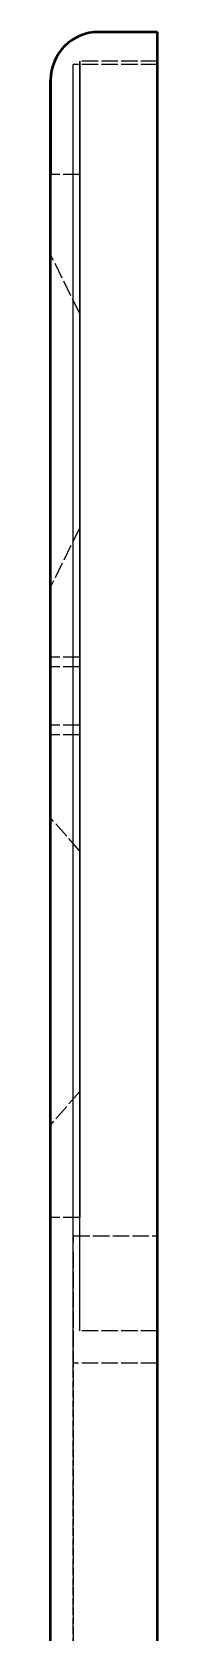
# Model space of a CAD drawing. Header units: millimetres. Extents: x 0 to 420, y 0 to 297.
# Drawn here: x 134.1 to 137.4, y 198.9 to 248.3 of the extents above; entities that cross this region are included whole.
import ezdxf

# ---------------------------------------------------------------- set-up
doc = ezdxf.new("R2010")
doc.units = ezdxf.units.MM
doc.header["$LTSCALE"] = 0.4
doc.linetypes.add('DASHED', pattern=[1.524, 1.27, -0.254])
doc.layers.add('HIDDEN', color=8, linetype='DASHED', lineweight=25)
doc.layers.add('OUTLINE', color=7, linetype='CONTINUOUS', lineweight=50)

msp = doc.modelspace()

# ---------------------------------------------------------------- linework, layer by layer
at = {"layer": 'HIDDEN'}
for p, q in [((137.4, 248.3), (135.585, 248.3)), ((137.4, 247.3), (134.8, 247.3)), ((137.4, 247.3), (134.8, 247.3)), ((137.4, 247.4), (135, 247.4)), ((137.4, 247.4), (135, 247.4)), ((135, 243.9), (134.1, 243.9)), ((135, 239.603), (134.1, 241.432)), ((134.1, 241.3), (134.1, 114.7)), ((134.8, 114.7), (134.8, 241.3)), ((137.4, 241.3), (137.4, 114.7)), ((137.4, 114.7), (137.4, 241.3)), ((134.8, 216.8), (134.8, 238.8)), ((135, 216.8), (135, 238.8)), ((135, 238.8), (135, 216.8)), ((137.4, 216.8), (137.4, 238.8)), ((137.4, 238.8), (137.4, 216.8)), ((137.4, 216.8), (137.4, 238.8)), ((135, 232.997), (134.1, 231.168)), ((135, 229), (134.1, 229)), ((135, 228.7), (134.1, 228.7)), ((135, 226.9), (134.1, 226.9)), ((135, 226.6), (134.1, 226.6)), ((135, 223.014), (134.1, 224.039)), ((135, 215.586), (134.1, 214.561)), ((135, 211.7), (134.1, 211.7)), ((134.8, 211.135), (137.4, 211.135)), ((134.8, 210.635), (134.8, 114.7)), ((137.4, 210.635), (137.4, 114.7)), ((137.4, 208.2), (135, 208.2)), ((137.4, 208.2), (135, 208.2)), ((137.4, 207.2), (134.8, 207.2)), ((137.4, 207.2), (134.8, 207.2))]:
    msp.add_line(p, q, dxfattribs=at)
for points in [[(137.4, 248.3), (137.4, 248.074), (137.4, 247.848), (137.4, 247.623), (137.4, 247.397), (137.4, 247.171), (137.4, 246.945), (137.4, 246.719), (137.4, 246.494), (137.4, 246.268), (137.4, 246.042), (137.4, 245.816), (137.4, 245.59), (137.4, 245.365), (137.4, 245.139), (137.4, 244.913), (137.4, 244.687), (137.4, 244.461), (137.4, 244.235), (137.4, 244.01), (137.4, 243.784), (137.4, 243.558), (137.4, 243.332), (137.4, 243.106), (137.4, 242.881), (137.4, 242.655), (137.4, 242.429), (137.4, 242.203), (137.4, 241.977), (137.4, 241.752), (137.4, 241.526), (137.4, 241.3)], [(134.8, 241.3), (134.8, 241.494), (134.8, 241.687), (134.8, 241.881), (134.8, 242.074), (134.8, 242.268), (134.8, 242.461), (134.8, 242.655), (134.8, 242.848), (134.8, 243.042), (134.8, 243.235), (134.8, 243.429), (134.8, 243.623), (134.8, 243.816), (134.8, 244.01), (134.8, 244.203), (134.8, 244.397), (134.8, 244.59), (134.8, 244.784), (134.8, 244.977), (134.8, 245.171), (134.8, 245.365), (134.8, 245.558), (134.8, 245.752), (134.8, 245.945), (134.8, 246.139), (134.8, 246.332), (134.8, 246.526), (134.8, 246.719), (134.8, 246.913), (134.8, 247.106), (134.8, 247.3)], [(134.8, 246.404), (134.8, 246.433), (134.8, 246.462), (134.8, 246.491), (134.8, 246.52), (134.8, 246.548), (134.8, 246.577), (134.8, 246.606), (134.8, 246.635), (134.8, 246.664), (134.8, 246.693), (134.8, 246.722), (134.8, 246.751), (134.8, 246.78), (134.8, 246.809), (134.8, 246.838), (134.8, 246.866), (134.8, 246.895), (134.8, 246.924), (134.8, 246.953), (134.8, 246.982), (134.8, 247.011), (134.8, 247.04), (134.8, 247.069), (134.8, 247.098), (134.8, 247.127), (134.8, 247.155), (134.8, 247.184), (134.8, 247.213), (134.8, 247.242), (134.8, 247.271), (134.8, 247.3)], [(135, 238.8), (135, 239.077), (135, 239.355), (135, 239.632), (135, 239.91), (135, 240.187), (135, 240.465), (135, 240.742), (135, 241.019), (135, 241.297), (135, 241.574), (135, 241.852), (135, 242.129), (135, 242.406), (135, 242.684), (135, 242.961), (135, 243.239), (135, 243.516), (135, 243.794), (135, 244.071), (135, 244.348), (135, 244.626), (135, 244.903), (135, 245.181), (135, 245.458), (135, 245.735), (135, 246.013), (135, 246.29), (135, 246.568), (135, 246.845), (135, 247.123), (135, 247.4)], [(135, 247.4), (135, 247.123), (135, 246.845), (135, 246.568), (135, 246.29), (135, 246.013), (135, 245.735), (135, 245.458), (135, 245.181), (135, 244.903), (135, 244.626), (135, 244.348), (135, 244.071), (135, 243.794), (135, 243.516), (135, 243.239), (135, 242.961), (135, 242.684), (135, 242.406), (135, 242.129), (135, 241.852), (135, 241.574), (135, 241.297), (135, 241.019), (135, 240.742), (135, 240.465), (135, 240.187), (135, 239.91), (135, 239.632), (135, 239.355), (135, 239.077), (135, 238.8)], [(137.4, 247.4), (137.4, 247.123), (137.4, 246.845), (137.4, 246.568), (137.4, 246.29), (137.4, 246.013), (137.4, 245.735), (137.4, 245.458), (137.4, 245.181), (137.4, 244.903), (137.4, 244.626), (137.4, 244.348), (137.4, 244.071), (137.4, 243.794), (137.4, 243.516), (137.4, 243.239), (137.4, 242.961), (137.4, 242.684), (137.4, 242.406), (137.4, 242.129), (137.4, 241.852), (137.4, 241.574), (137.4, 241.297), (137.4, 241.019), (137.4, 240.742), (137.4, 240.465), (137.4, 240.187), (137.4, 239.91), (137.4, 239.632), (137.4, 239.355), (137.4, 239.077), (137.4, 238.8)], [(137.4, 238.8), (137.4, 239.077), (137.4, 239.355), (137.4, 239.632), (137.4, 239.91), (137.4, 240.187), (137.4, 240.465), (137.4, 240.742), (137.4, 241.019), (137.4, 241.297), (137.4, 241.574), (137.4, 241.852), (137.4, 242.129), (137.4, 242.406), (137.4, 242.684), (137.4, 242.961), (137.4, 243.239), (137.4, 243.516), (137.4, 243.794), (137.4, 244.071), (137.4, 244.348), (137.4, 244.626), (137.4, 244.903), (137.4, 245.181), (137.4, 245.458), (137.4, 245.735), (137.4, 246.013), (137.4, 246.29), (137.4, 246.568), (137.4, 246.845), (137.4, 247.123), (137.4, 247.4)], [(137.4, 241.3), (137.4, 241.494), (137.4, 241.687), (137.4, 241.881), (137.4, 242.074), (137.4, 242.268), (137.4, 242.461), (137.4, 242.655), (137.4, 242.848), (137.4, 243.042), (137.4, 243.235), (137.4, 243.429), (137.4, 243.623), (137.4, 243.816), (137.4, 244.01), (137.4, 244.203), (137.4, 244.397), (137.4, 244.59), (137.4, 244.784), (137.4, 244.977), (137.4, 245.171), (137.4, 245.365), (137.4, 245.558), (137.4, 245.752), (137.4, 245.945), (137.4, 246.139), (137.4, 246.332), (137.4, 246.526), (137.4, 246.719), (137.4, 246.913), (137.4, 247.106), (137.4, 247.3)], [(137.4, 246.404), (137.4, 246.433), (137.4, 246.462), (137.4, 246.491), (137.4, 246.52), (137.4, 246.548), (137.4, 246.577), (137.4, 246.606), (137.4, 246.635), (137.4, 246.664), (137.4, 246.693), (137.4, 246.722), (137.4, 246.751), (137.4, 246.78), (137.4, 246.809), (137.4, 246.838), (137.4, 246.866), (137.4, 246.895), (137.4, 246.924), (137.4, 246.953), (137.4, 246.982), (137.4, 247.011), (137.4, 247.04), (137.4, 247.069), (137.4, 247.098), (137.4, 247.127), (137.4, 247.155), (137.4, 247.184), (137.4, 247.213), (137.4, 247.242), (137.4, 247.271), (137.4, 247.3)], [(134.8, 238.8), (134.8, 239.045), (134.8, 239.291), (134.8, 239.536), (134.8, 239.781), (134.8, 240.026), (134.8, 240.272), (134.8, 240.517), (134.8, 240.762), (134.8, 241.008), (134.8, 241.253), (134.8, 241.498), (134.8, 241.743), (134.8, 241.989), (134.8, 242.234), (134.8, 242.479), (134.8, 242.725), (134.8, 242.97), (134.8, 243.215), (134.8, 243.46), (134.8, 243.706), (134.8, 243.951), (134.8, 244.196), (134.8, 244.442), (134.8, 244.687), (134.8, 244.932), (134.8, 245.178), (134.8, 245.423), (134.8, 245.668), (134.8, 245.913), (134.8, 246.159), (134.8, 246.404)], [(137.4, 238.8), (137.4, 239.045), (137.4, 239.291), (137.4, 239.536), (137.4, 239.781), (137.4, 240.026), (137.4, 240.272), (137.4, 240.517), (137.4, 240.762), (137.4, 241.008), (137.4, 241.253), (137.4, 241.498), (137.4, 241.743), (137.4, 241.989), (137.4, 242.234), (137.4, 242.479), (137.4, 242.725), (137.4, 242.97), (137.4, 243.215), (137.4, 243.46), (137.4, 243.706), (137.4, 243.951), (137.4, 244.196), (137.4, 244.442), (137.4, 244.687), (137.4, 244.932), (137.4, 245.178), (137.4, 245.423), (137.4, 245.668), (137.4, 245.913), (137.4, 246.159), (137.4, 246.404)], [(134.1, 243.9), (134.1, 243.816), (134.1, 243.732), (134.1, 243.648), (134.1, 243.565), (134.1, 243.481), (134.1, 243.397), (134.1, 243.313), (134.1, 243.229), (134.1, 243.145), (134.1, 243.061), (134.1, 242.977), (134.1, 242.894), (134.1, 242.81), (134.1, 242.726), (134.1, 242.642), (134.1, 242.558), (134.1, 242.474), (134.1, 242.39), (134.1, 242.306), (134.1, 242.223), (134.1, 242.139), (134.1, 242.055), (134.1, 241.971), (134.1, 241.887), (134.1, 241.803), (134.1, 241.719), (134.1, 241.635), (134.1, 241.552), (134.1, 241.468), (134.1, 241.384), (134.1, 241.3)], [(134.1, 243.9), (134.1, 243.41), (134.1, 242.919), (134.1, 242.429), (134.1, 241.939), (134.1, 241.448), (134.1, 240.958), (134.1, 240.468), (134.1, 239.977), (134.1, 239.487), (134.1, 238.997), (134.1, 238.506), (134.1, 238.016), (134.1, 237.526), (134.1, 237.035), (134.1, 236.545), (134.1, 236.055), (134.1, 235.565), (134.1, 235.074), (134.1, 234.584), (134.1, 234.094), (134.1, 233.603), (134.1, 233.113), (134.1, 232.623), (134.1, 232.132), (134.1, 231.642), (134.1, 231.152), (134.1, 230.661), (134.1, 230.171), (134.1, 229.681), (134.1, 229.19), (134.1, 228.7)], [(135, 236.3), (135, 236.545), (135, 236.79), (135, 237.035), (135, 237.281), (135, 237.526), (135, 237.771), (135, 238.016), (135, 238.261), (135, 238.506), (135, 238.752), (135, 238.997), (135, 239.242), (135, 239.487), (135, 239.732), (135, 239.977), (135, 240.223), (135, 240.468), (135, 240.713), (135, 240.958), (135, 241.203), (135, 241.448), (135, 241.694), (135, 241.939), (135, 242.184), (135, 242.429), (135, 242.674), (135, 242.919), (135, 243.165), (135, 243.41), (135, 243.655), (135, 243.9)], [(135, 243.9), (135, 243.41), (135, 242.919), (135, 242.429), (135, 241.939), (135, 241.448), (135, 240.958), (135, 240.468), (135, 239.977), (135, 239.487), (135, 238.997), (135, 238.506), (135, 238.016), (135, 237.526), (135, 237.035), (135, 236.545), (135, 236.055), (135, 235.565), (135, 235.074), (135, 234.584), (135, 234.094), (135, 233.603), (135, 233.113), (135, 232.623), (135, 232.132), (135, 231.642), (135, 231.152), (135, 230.661), (135, 230.171), (135, 229.681), (135, 229.19), (135, 228.7)], [(134.1, 236.3), (134.1, 236.466), (134.1, 236.631), (134.1, 236.797), (134.1, 236.962), (134.1, 237.128), (134.1, 237.293), (134.1, 237.459), (134.1, 237.624), (134.1, 237.79), (134.1, 237.956), (134.1, 238.121), (134.1, 238.287), (134.1, 238.452), (134.1, 238.618), (134.1, 238.783), (134.1, 238.949), (134.1, 239.114), (134.1, 239.28), (134.1, 239.445), (134.1, 239.611), (134.1, 239.777), (134.1, 239.942), (134.1, 240.108), (134.1, 240.273), (134.1, 240.439), (134.1, 240.604), (134.1, 240.77), (134.1, 240.935), (134.1, 241.101), (134.1, 241.267), (134.1, 241.432)], [(134.1, 236.3), (134.1, 236.466), (134.1, 236.631), (134.1, 236.797), (134.1, 236.962), (134.1, 237.128), (134.1, 237.293), (134.1, 237.459), (134.1, 237.624), (134.1, 237.79), (134.1, 237.956), (134.1, 238.121), (134.1, 238.287), (134.1, 238.452), (134.1, 238.618), (134.1, 238.783), (134.1, 238.949), (134.1, 239.114), (134.1, 239.28), (134.1, 239.445), (134.1, 239.611), (134.1, 239.777), (134.1, 239.942), (134.1, 240.108), (134.1, 240.273), (134.1, 240.439), (134.1, 240.604), (134.1, 240.77), (134.1, 240.935), (134.1, 241.101), (134.1, 241.267), (134.1, 241.432)], [(134.1, 241.432), (134.1, 241.101), (134.1, 240.77), (134.1, 240.439), (134.1, 240.108), (134.1, 239.777), (134.1, 239.445), (134.1, 239.114), (134.1, 238.783), (134.1, 238.452), (134.1, 238.121), (134.1, 237.79), (134.1, 237.459), (134.1, 237.128), (134.1, 236.797), (134.1, 236.466), (134.1, 236.134), (134.1, 235.803), (134.1, 235.472), (134.1, 235.141), (134.1, 234.81), (134.1, 234.479), (134.1, 234.148), (134.1, 233.817), (134.1, 233.486), (134.1, 233.155), (134.1, 232.823), (134.1, 232.492), (134.1, 232.161), (134.1, 231.83), (134.1, 231.499), (134.1, 231.168)], [(135, 236.3), (135, 236.407), (135, 236.513), (135, 236.62), (135, 236.726), (135, 236.833), (135, 236.939), (135, 237.046), (135, 237.152), (135, 237.259), (135, 237.366), (135, 237.472), (135, 237.579), (135, 237.685), (135, 237.792), (135, 237.898), (135, 238.005), (135, 238.111), (135, 238.218), (135, 238.325), (135, 238.431), (135, 238.538), (135, 238.644), (135, 238.751), (135, 238.857), (135, 238.964), (135, 239.07), (135, 239.177), (135, 239.284), (135, 239.39), (135, 239.497), (135, 239.603)], [(135, 239.603), (135, 239.39), (135, 239.177), (135, 238.964), (135, 238.751), (135, 238.538), (135, 238.325), (135, 238.111), (135, 237.898), (135, 237.685), (135, 237.472), (135, 237.259), (135, 237.046), (135, 236.833), (135, 236.62), (135, 236.407), (135, 236.193), (135, 235.98), (135, 235.767), (135, 235.554), (135, 235.341), (135, 235.128), (135, 234.915), (135, 234.702), (135, 234.489), (135, 234.275), (135, 234.062), (135, 233.849), (135, 233.636), (135, 233.423), (135, 233.21), (135, 232.997)], [(134.1, 228.7), (134.1, 228.945), (134.1, 229.19), (134.1, 229.435), (134.1, 229.681), (134.1, 229.926), (134.1, 230.171), (134.1, 230.416), (134.1, 230.661), (134.1, 230.906), (134.1, 231.152), (134.1, 231.397), (134.1, 231.642), (134.1, 231.887), (134.1, 232.132), (134.1, 232.377), (134.1, 232.623), (134.1, 232.868), (134.1, 233.113), (134.1, 233.358), (134.1, 233.603), (134.1, 233.848), (134.1, 234.094), (134.1, 234.339), (134.1, 234.584), (134.1, 234.829), (134.1, 235.074), (134.1, 235.319), (134.1, 235.565), (134.1, 235.81), (134.1, 236.055), (134.1, 236.3)], [(134.1, 231.168), (134.1, 231.333), (134.1, 231.499), (134.1, 231.665), (134.1, 231.83), (134.1, 231.996), (134.1, 232.161), (134.1, 232.327), (134.1, 232.492), (134.1, 232.658), (134.1, 232.823), (134.1, 232.989), (134.1, 233.155), (134.1, 233.32), (134.1, 233.486), (134.1, 233.651), (134.1, 233.817), (134.1, 233.982), (134.1, 234.148), (134.1, 234.313), (134.1, 234.479), (134.1, 234.644), (134.1, 234.81), (134.1, 234.976), (134.1, 235.141), (134.1, 235.307), (134.1, 235.472), (134.1, 235.638), (134.1, 235.803), (134.1, 235.969), (134.1, 236.134), (134.1, 236.3)], [(135, 228.7), (135, 228.945), (135, 229.19), (135, 229.435), (135, 229.681), (135, 229.926), (135, 230.171), (135, 230.416), (135, 230.661), (135, 230.906), (135, 231.152), (135, 231.397), (135, 231.642), (135, 231.887), (135, 232.132), (135, 232.377), (135, 232.623), (135, 232.868), (135, 233.113), (135, 233.358), (135, 233.603), (135, 233.848), (135, 234.094), (135, 234.339), (135, 234.584), (135, 234.829), (135, 235.074), (135, 235.319), (135, 235.565), (135, 235.81), (135, 236.055), (135, 236.3)], [(135, 232.997), (135, 233.103), (135, 233.21), (135, 233.316), (135, 233.423), (135, 233.53), (135, 233.636), (135, 233.743), (135, 233.849), (135, 233.956), (135, 234.062), (135, 234.169), (135, 234.275), (135, 234.382), (135, 234.489), (135, 234.595), (135, 234.702), (135, 234.808), (135, 234.915), (135, 235.021), (135, 235.128), (135, 235.234), (135, 235.341), (135, 235.448), (135, 235.554), (135, 235.661), (135, 235.767), (135, 235.874), (135, 235.98), (135, 236.087), (135, 236.193), (135, 236.3)], [(134.1, 227.8), (134.1, 227.839), (134.1, 227.877), (134.1, 227.916), (134.1, 227.955), (134.1, 227.994), (134.1, 228.032), (134.1, 228.071), (134.1, 228.11), (134.1, 228.148), (134.1, 228.187), (134.1, 228.226), (134.1, 228.265), (134.1, 228.303), (134.1, 228.342), (134.1, 228.381), (134.1, 228.419), (134.1, 228.458), (134.1, 228.497), (134.1, 228.535), (134.1, 228.574), (134.1, 228.613), (134.1, 228.652), (134.1, 228.69), (134.1, 228.729), (134.1, 228.768), (134.1, 228.806), (134.1, 228.845), (134.1, 228.884), (134.1, 228.923), (134.1, 228.961), (134.1, 229)], [(134.1, 229), (134.1, 228.923), (134.1, 228.845), (134.1, 228.768), (134.1, 228.69), (134.1, 228.613), (134.1, 228.535), (134.1, 228.458), (134.1, 228.381), (134.1, 228.303), (134.1, 228.226), (134.1, 228.148), (134.1, 228.071), (134.1, 227.994), (134.1, 227.916), (134.1, 227.839), (134.1, 227.761), (134.1, 227.684), (134.1, 227.606), (134.1, 227.529), (134.1, 227.452), (134.1, 227.374), (134.1, 227.297), (134.1, 227.219), (134.1, 227.142), (134.1, 227.065), (134.1, 226.987), (134.1, 226.91), (134.1, 226.832), (134.1, 226.755), (134.1, 226.677), (134.1, 226.6)], [(135, 227.8), (135, 227.839), (135, 227.877), (135, 227.916), (135, 227.955), (135, 227.994), (135, 228.032), (135, 228.071), (135, 228.11), (135, 228.148), (135, 228.187), (135, 228.226), (135, 228.265), (135, 228.303), (135, 228.342), (135, 228.381), (135, 228.419), (135, 228.458), (135, 228.497), (135, 228.535), (135, 228.574), (135, 228.613), (135, 228.652), (135, 228.69), (135, 228.729), (135, 228.768), (135, 228.806), (135, 228.845), (135, 228.884), (135, 228.923), (135, 228.961), (135, 229)], [(135, 229), (135, 228.923), (135, 228.845), (135, 228.768), (135, 228.69), (135, 228.613), (135, 228.535), (135, 228.458), (135, 228.381), (135, 228.303), (135, 228.226), (135, 228.148), (135, 228.071), (135, 227.994), (135, 227.916), (135, 227.839), (135, 227.761), (135, 227.684), (135, 227.606), (135, 227.529), (135, 227.452), (135, 227.374), (135, 227.297), (135, 227.219), (135, 227.142), (135, 227.065), (135, 226.987), (135, 226.91), (135, 226.832), (135, 226.755), (135, 226.677), (135, 226.6)], [(134.1, 226.6), (134.1, 226.639), (134.1, 226.677), (134.1, 226.716), (134.1, 226.755), (134.1, 226.794), (134.1, 226.832), (134.1, 226.871), (134.1, 226.91), (134.1, 226.948), (134.1, 226.987), (134.1, 227.026), (134.1, 227.065), (134.1, 227.103), (134.1, 227.142), (134.1, 227.181), (134.1, 227.219), (134.1, 227.258), (134.1, 227.297), (134.1, 227.335), (134.1, 227.374), (134.1, 227.413), (134.1, 227.452), (134.1, 227.49), (134.1, 227.529), (134.1, 227.568), (134.1, 227.606), (134.1, 227.645), (134.1, 227.684), (134.1, 227.723), (134.1, 227.761), (134.1, 227.8)], [(135, 226.6), (135, 226.639), (135, 226.677), (135, 226.716), (135, 226.755), (135, 226.794), (135, 226.832), (135, 226.871), (135, 226.91), (135, 226.948), (135, 226.987), (135, 227.026), (135, 227.065), (135, 227.103), (135, 227.142), (135, 227.181), (135, 227.219), (135, 227.258), (135, 227.297), (135, 227.335), (135, 227.374), (135, 227.413), (135, 227.452), (135, 227.49), (135, 227.529), (135, 227.568), (135, 227.606), (135, 227.645), (135, 227.684), (135, 227.723), (135, 227.761), (135, 227.8)], [(134.1, 219.3), (134.1, 219.545), (134.1, 219.79), (134.1, 220.035), (134.1, 220.281), (134.1, 220.526), (134.1, 220.771), (134.1, 221.016), (134.1, 221.261), (134.1, 221.506), (134.1, 221.752), (134.1, 221.997), (134.1, 222.242), (134.1, 222.487), (134.1, 222.732), (134.1, 222.977), (134.1, 223.223), (134.1, 223.468), (134.1, 223.713), (134.1, 223.958), (134.1, 224.203), (134.1, 224.448), (134.1, 224.694), (134.1, 224.939), (134.1, 225.184), (134.1, 225.429), (134.1, 225.674), (134.1, 225.919), (134.1, 226.165), (134.1, 226.41), (134.1, 226.655), (134.1, 226.9)], [(134.1, 226.9), (134.1, 226.41), (134.1, 225.919), (134.1, 225.429), (134.1, 224.939), (134.1, 224.448), (134.1, 223.958), (134.1, 223.468), (134.1, 222.977), (134.1, 222.487), (134.1, 221.997), (134.1, 221.506), (134.1, 221.016), (134.1, 220.526), (134.1, 220.035), (134.1, 219.545), (134.1, 219.055), (134.1, 218.565), (134.1, 218.074), (134.1, 217.584), (134.1, 217.094), (134.1, 216.603), (134.1, 216.113), (134.1, 215.623), (134.1, 215.132), (134.1, 214.642), (134.1, 214.152), (134.1, 213.661), (134.1, 213.171), (134.1, 212.681), (134.1, 212.19), (134.1, 211.7)], [(135, 219.3), (135, 219.545), (135, 219.79), (135, 220.035), (135, 220.281), (135, 220.526), (135, 220.771), (135, 221.016), (135, 221.261), (135, 221.506), (135, 221.752), (135, 221.997), (135, 222.242), (135, 222.487), (135, 222.732), (135, 222.977), (135, 223.223), (135, 223.468), (135, 223.713), (135, 223.958), (135, 224.203), (135, 224.448), (135, 224.694), (135, 224.939), (135, 225.184), (135, 225.429), (135, 225.674), (135, 225.919), (135, 226.165), (135, 226.41), (135, 226.655), (135, 226.9)], [(135, 226.9), (135, 226.41), (135, 225.919), (135, 225.429), (135, 224.939), (135, 224.448), (135, 223.958), (135, 223.468), (135, 222.977), (135, 222.487), (135, 221.997), (135, 221.506), (135, 221.016), (135, 220.526), (135, 220.035), (135, 219.545), (135, 219.055), (135, 218.565), (135, 218.074), (135, 217.584), (135, 217.094), (135, 216.603), (135, 216.113), (135, 215.623), (135, 215.132), (135, 214.642), (135, 214.152), (135, 213.661), (135, 213.171), (135, 212.681), (135, 212.19), (135, 211.7)], [(134.1, 219.3), (134.1, 219.453), (134.1, 219.606), (134.1, 219.759), (134.1, 219.911), (134.1, 220.064), (134.1, 220.217), (134.1, 220.37), (134.1, 220.523), (134.1, 220.676), (134.1, 220.829), (134.1, 220.982), (134.1, 221.134), (134.1, 221.287), (134.1, 221.44), (134.1, 221.593), (134.1, 221.746), (134.1, 221.899), (134.1, 222.052), (134.1, 222.205), (134.1, 222.357), (134.1, 222.51), (134.1, 222.663), (134.1, 222.816), (134.1, 222.969), (134.1, 223.122), (134.1, 223.275), (134.1, 223.428), (134.1, 223.58), (134.1, 223.733), (134.1, 223.886), (134.1, 224.039)], [(134.1, 224.039), (134.1, 223.733), (134.1, 223.428), (134.1, 223.122), (134.1, 222.816), (134.1, 222.51), (134.1, 222.205), (134.1, 221.899), (134.1, 221.593), (134.1, 221.287), (134.1, 220.982), (134.1, 220.676), (134.1, 220.37), (134.1, 220.064), (134.1, 219.759), (134.1, 219.453), (134.1, 219.147), (134.1, 218.841), (134.1, 218.536), (134.1, 218.23), (134.1, 217.924), (134.1, 217.618), (134.1, 217.313), (134.1, 217.007), (134.1, 216.701), (134.1, 216.395), (134.1, 216.09), (134.1, 215.784), (134.1, 215.478), (134.1, 215.172), (134.1, 214.867), (134.1, 214.561)], [(135, 219.3), (135, 219.42), (135, 219.54), (135, 219.659), (135, 219.779), (135, 219.899), (135, 220.019), (135, 220.139), (135, 220.258), (135, 220.378), (135, 220.498), (135, 220.618), (135, 220.738), (135, 220.857), (135, 220.977), (135, 221.097), (135, 221.217), (135, 221.337), (135, 221.456), (135, 221.576), (135, 221.696), (135, 221.816), (135, 221.936), (135, 222.055), (135, 222.175), (135, 222.295), (135, 222.415), (135, 222.535), (135, 222.654), (135, 222.774), (135, 222.894), (135, 223.014)], [(135, 223.014), (135, 222.774), (135, 222.535), (135, 222.295), (135, 222.055), (135, 221.816), (135, 221.576), (135, 221.337), (135, 221.097), (135, 220.857), (135, 220.618), (135, 220.378), (135, 220.139), (135, 219.899), (135, 219.659), (135, 219.42), (135, 219.18), (135, 218.941), (135, 218.701), (135, 218.461), (135, 218.222), (135, 217.982), (135, 217.743), (135, 217.503), (135, 217.263), (135, 217.024), (135, 216.784), (135, 216.545), (135, 216.305), (135, 216.065), (135, 215.826), (135, 215.586)], [(134.1, 211.7), (134.1, 211.945), (134.1, 212.19), (134.1, 212.435), (134.1, 212.681), (134.1, 212.926), (134.1, 213.171), (134.1, 213.416), (134.1, 213.661), (134.1, 213.906), (134.1, 214.152), (134.1, 214.397), (134.1, 214.642), (134.1, 214.887), (134.1, 215.132), (134.1, 215.377), (134.1, 215.623), (134.1, 215.868), (134.1, 216.113), (134.1, 216.358), (134.1, 216.603), (134.1, 216.848), (134.1, 217.094), (134.1, 217.339), (134.1, 217.584), (134.1, 217.829), (134.1, 218.074), (134.1, 218.319), (134.1, 218.565), (134.1, 218.81), (134.1, 219.055), (134.1, 219.3)], [(134.1, 214.561), (134.1, 214.714), (134.1, 214.867), (134.1, 215.02), (134.1, 215.172), (134.1, 215.325), (134.1, 215.478), (134.1, 215.631), (134.1, 215.784), (134.1, 215.937), (134.1, 216.09), (134.1, 216.243), (134.1, 216.395), (134.1, 216.548), (134.1, 216.701), (134.1, 216.854), (134.1, 217.007), (134.1, 217.16), (134.1, 217.313), (134.1, 217.466), (134.1, 217.618), (134.1, 217.771), (134.1, 217.924), (134.1, 218.077), (134.1, 218.23), (134.1, 218.383), (134.1, 218.536), (134.1, 218.689), (134.1, 218.841), (134.1, 218.994), (134.1, 219.147), (134.1, 219.3)], [(135, 211.7), (135, 211.945), (135, 212.19), (135, 212.435), (135, 212.681), (135, 212.926), (135, 213.171), (135, 213.416), (135, 213.661), (135, 213.906), (135, 214.152), (135, 214.397), (135, 214.642), (135, 214.887), (135, 215.132), (135, 215.377), (135, 215.623), (135, 215.868), (135, 216.113), (135, 216.358), (135, 216.603), (135, 216.848), (135, 217.094), (135, 217.339), (135, 217.584), (135, 217.829), (135, 218.074), (135, 218.319), (135, 218.565), (135, 218.81), (135, 219.055), (135, 219.3)], [(135, 215.586), (135, 215.706), (135, 215.826), (135, 215.946), (135, 216.065), (135, 216.185), (135, 216.305), (135, 216.425), (135, 216.545), (135, 216.664), (135, 216.784), (135, 216.904), (135, 217.024), (135, 217.144), (135, 217.263), (135, 217.383), (135, 217.503), (135, 217.623), (135, 217.743), (135, 217.862), (135, 217.982), (135, 218.102), (135, 218.222), (135, 218.342), (135, 218.461), (135, 218.581), (135, 218.701), (135, 218.821), (135, 218.941), (135, 219.06), (135, 219.18), (135, 219.3)], [(134.8, 207.2), (134.8, 207.51), (134.8, 207.819), (134.8, 208.129), (134.8, 208.439), (134.8, 208.748), (134.8, 209.058), (134.8, 209.368), (134.8, 209.677), (134.8, 209.987), (134.8, 210.297), (134.8, 210.606), (134.8, 210.916), (134.8, 211.226), (134.8, 211.535), (134.8, 211.845), (134.8, 212.155), (134.8, 212.465), (134.8, 212.774), (134.8, 213.084), (134.8, 213.394), (134.8, 213.703), (134.8, 214.013), (134.8, 214.323), (134.8, 214.632), (134.8, 214.942), (134.8, 215.252), (134.8, 215.561), (134.8, 215.871), (134.8, 216.181), (134.8, 216.49), (134.8, 216.8)], [(135, 208.2), (135, 208.477), (135, 208.755), (135, 209.032), (135, 209.31), (135, 209.587), (135, 209.865), (135, 210.142), (135, 210.419), (135, 210.697), (135, 210.974), (135, 211.252), (135, 211.529), (135, 211.806), (135, 212.084), (135, 212.361), (135, 212.639), (135, 212.916), (135, 213.194), (135, 213.471), (135, 213.748), (135, 214.026), (135, 214.303), (135, 214.581), (135, 214.858), (135, 215.135), (135, 215.413), (135, 215.69), (135, 215.968), (135, 216.245), (135, 216.523), (135, 216.8)], [(135, 208.2), (135, 208.477), (135, 208.755), (135, 209.032), (135, 209.31), (135, 209.587), (135, 209.865), (135, 210.142), (135, 210.419), (135, 210.697), (135, 210.974), (135, 211.252), (135, 211.529), (135, 211.806), (135, 212.084), (135, 212.361), (135, 212.639), (135, 212.916), (135, 213.194), (135, 213.471), (135, 213.748), (135, 214.026), (135, 214.303), (135, 214.581), (135, 214.858), (135, 215.135), (135, 215.413), (135, 215.69), (135, 215.968), (135, 216.245), (135, 216.523), (135, 216.8)], [(137.4, 207.2), (137.4, 207.51), (137.4, 207.819), (137.4, 208.129), (137.4, 208.439), (137.4, 208.748), (137.4, 209.058), (137.4, 209.368), (137.4, 209.677), (137.4, 209.987), (137.4, 210.297), (137.4, 210.606), (137.4, 210.916), (137.4, 211.226), (137.4, 211.535), (137.4, 211.845), (137.4, 212.155), (137.4, 212.465), (137.4, 212.774), (137.4, 213.084), (137.4, 213.394), (137.4, 213.703), (137.4, 214.013), (137.4, 214.323), (137.4, 214.632), (137.4, 214.942), (137.4, 215.252), (137.4, 215.561), (137.4, 215.871), (137.4, 216.181), (137.4, 216.49), (137.4, 216.8)], [(137.4, 216.8), (137.4, 216.523), (137.4, 216.245), (137.4, 215.968), (137.4, 215.69), (137.4, 215.413), (137.4, 215.135), (137.4, 214.858), (137.4, 214.581), (137.4, 214.303), (137.4, 214.026), (137.4, 213.748), (137.4, 213.471), (137.4, 213.194), (137.4, 212.916), (137.4, 212.639), (137.4, 212.361), (137.4, 212.084), (137.4, 211.806), (137.4, 211.529), (137.4, 211.252), (137.4, 210.974), (137.4, 210.697), (137.4, 210.419), (137.4, 210.142), (137.4, 209.865), (137.4, 209.587), (137.4, 209.31), (137.4, 209.032), (137.4, 208.755), (137.4, 208.477), (137.4, 208.2)], [(137.4, 208.2), (137.4, 208.477), (137.4, 208.755), (137.4, 209.032), (137.4, 209.31), (137.4, 209.587), (137.4, 209.865), (137.4, 210.142), (137.4, 210.419), (137.4, 210.697), (137.4, 210.974), (137.4, 211.252), (137.4, 211.529), (137.4, 211.806), (137.4, 212.084), (137.4, 212.361), (137.4, 212.639), (137.4, 212.916), (137.4, 213.194), (137.4, 213.471), (137.4, 213.748), (137.4, 214.026), (137.4, 214.303), (137.4, 214.581), (137.4, 214.858), (137.4, 215.135), (137.4, 215.413), (137.4, 215.69), (137.4, 215.968), (137.4, 216.245), (137.4, 216.523), (137.4, 216.8)], [(134.8, 210.635), (134.8, 210.651), (134.8, 210.667), (134.8, 210.683), (134.8, 210.699), (134.8, 210.715), (134.8, 210.732), (134.8, 210.748), (134.8, 210.764), (134.8, 210.78), (134.8, 210.796), (134.8, 210.812), (134.8, 210.828), (134.8, 210.844), (134.8, 210.861), (134.8, 210.877), (134.8, 210.893), (134.8, 210.909), (134.8, 210.925), (134.8, 210.941), (134.8, 210.957), (134.8, 210.973), (134.8, 210.99), (134.8, 211.006), (134.8, 211.022), (134.8, 211.038), (134.8, 211.054), (134.8, 211.07), (134.8, 211.086), (134.8, 211.103), (134.8, 211.119), (134.8, 211.135)], [(134.8, 211.135), (134.8, 211.128), (134.8, 211.122), (134.8, 211.116), (134.8, 211.11), (134.8, 211.103), (134.8, 211.097), (134.8, 211.091), (134.8, 211.085), (134.8, 211.078), (134.8, 211.072), (134.8, 211.066), (134.8, 211.059), (134.8, 211.053), (134.8, 211.047), (134.8, 211.041), (134.8, 211.034), (134.8, 211.028), (134.8, 211.022), (134.8, 211.015), (134.8, 211.009), (134.8, 211.003), (134.8, 210.997), (134.8, 210.99), (134.8, 210.984), (134.8, 210.978), (134.8, 210.971), (134.8, 210.965), (134.8, 210.959), (134.8, 210.953), (134.8, 210.946), (134.8, 210.94)], [(134.8, 207.2), (134.8, 207.321), (134.8, 207.441), (134.8, 207.562), (134.8, 207.683), (134.8, 207.803), (134.8, 207.924), (134.8, 208.045), (134.8, 208.165), (134.8, 208.286), (134.8, 208.406), (134.8, 208.527), (134.8, 208.648), (134.8, 208.768), (134.8, 208.889), (134.8, 209.01), (134.8, 209.13), (134.8, 209.251), (134.8, 209.372), (134.8, 209.492), (134.8, 209.613), (134.8, 209.734), (134.8, 209.854), (134.8, 209.975), (134.8, 210.095), (134.8, 210.216), (134.8, 210.337), (134.8, 210.457), (134.8, 210.578), (134.8, 210.699), (134.8, 210.819), (134.8, 210.94)], [(137.4, 210.635), (137.4, 210.651), (137.4, 210.667), (137.4, 210.683), (137.4, 210.699), (137.4, 210.715), (137.4, 210.732), (137.4, 210.748), (137.4, 210.764), (137.4, 210.78), (137.4, 210.796), (137.4, 210.812), (137.4, 210.828), (137.4, 210.844), (137.4, 210.861), (137.4, 210.877), (137.4, 210.893), (137.4, 210.909), (137.4, 210.925), (137.4, 210.941), (137.4, 210.957), (137.4, 210.973), (137.4, 210.99), (137.4, 211.006), (137.4, 211.022), (137.4, 211.038), (137.4, 211.054), (137.4, 211.07), (137.4, 211.086), (137.4, 211.103), (137.4, 211.119), (137.4, 211.135)], [(137.4, 211.135), (137.4, 211.128), (137.4, 211.122), (137.4, 211.116), (137.4, 211.11), (137.4, 211.103), (137.4, 211.097), (137.4, 211.091), (137.4, 211.085), (137.4, 211.078), (137.4, 211.072), (137.4, 211.066), (137.4, 211.059), (137.4, 211.053), (137.4, 211.047), (137.4, 211.041), (137.4, 211.034), (137.4, 211.028), (137.4, 211.022), (137.4, 211.015), (137.4, 211.009), (137.4, 211.003), (137.4, 210.997), (137.4, 210.99), (137.4, 210.984), (137.4, 210.978), (137.4, 210.971), (137.4, 210.965), (137.4, 210.959), (137.4, 210.953), (137.4, 210.946), (137.4, 210.94)], [(137.4, 207.2), (137.4, 207.321), (137.4, 207.441), (137.4, 207.562), (137.4, 207.683), (137.4, 207.803), (137.4, 207.924), (137.4, 208.045), (137.4, 208.165), (137.4, 208.286), (137.4, 208.406), (137.4, 208.527), (137.4, 208.648), (137.4, 208.768), (137.4, 208.889), (137.4, 209.01), (137.4, 209.13), (137.4, 209.251), (137.4, 209.372), (137.4, 209.492), (137.4, 209.613), (137.4, 209.734), (137.4, 209.854), (137.4, 209.975), (137.4, 210.095), (137.4, 210.216), (137.4, 210.337), (137.4, 210.457), (137.4, 210.578), (137.4, 210.699), (137.4, 210.819), (137.4, 210.94)]]:
    msp.add_lwpolyline(points, dxfattribs=at)
at = {"layer": 'OUTLINE'}
for p, q in [((137.4, 248.3), (135.585, 248.3)), ((134.1, 114.7), (134.1, 241.3)), ((137.4, 114.7), (137.4, 241.3))]:
    msp.add_line(p, q, dxfattribs=at)
for points in [[(137.4, 241.3), (137.4, 241.526), (137.4, 241.752), (137.4, 241.977), (137.4, 242.203), (137.4, 242.429), (137.4, 242.655), (137.4, 242.881), (137.4, 243.106), (137.4, 243.332), (137.4, 243.558), (137.4, 243.784), (137.4, 244.01), (137.4, 244.235), (137.4, 244.461), (137.4, 244.687), (137.4, 244.913), (137.4, 245.139), (137.4, 245.365), (137.4, 245.59), (137.4, 245.816), (137.4, 246.042), (137.4, 246.268), (137.4, 246.494), (137.4, 246.719), (137.4, 246.945), (137.4, 247.171), (137.4, 247.397), (137.4, 247.623), (137.4, 247.848), (137.4, 248.074), (137.4, 248.3)], [(134.1, 246.815), (134.1, 246.721), (134.1, 246.627), (134.1, 246.533), (134.1, 246.439), (134.1, 246.345), (134.1, 246.251), (134.1, 246.157), (134.1, 246.063), (134.1, 245.969), (134.1, 245.875), (134.1, 245.781), (134.1, 245.687), (134.1, 245.593), (134.1, 245.499), (134.1, 245.405), (134.1, 245.31), (134.1, 245.216), (134.1, 245.122), (134.1, 245.028), (134.1, 244.934), (134.1, 244.84), (134.1, 244.746), (134.1, 244.652), (134.1, 244.558), (134.1, 244.464), (134.1, 244.37), (134.1, 244.276), (134.1, 244.182), (134.1, 244.088), (134.1, 243.994), (134.1, 243.9)], [(134.1, 241.3), (134.1, 241.478), (134.1, 241.656), (134.1, 241.834), (134.1, 242.012), (134.1, 242.19), (134.1, 242.367), (134.1, 242.545), (134.1, 242.723), (134.1, 242.901), (134.1, 243.079), (134.1, 243.257), (134.1, 243.435), (134.1, 243.613), (134.1, 243.791), (134.1, 243.969), (134.1, 244.146), (134.1, 244.324), (134.1, 244.502), (134.1, 244.68), (134.1, 244.858), (134.1, 245.036), (134.1, 245.214), (134.1, 245.392), (134.1, 245.57), (134.1, 245.748), (134.1, 245.925), (134.1, 246.103), (134.1, 246.281), (134.1, 246.459), (134.1, 246.637), (134.1, 246.815)], [(134.1, 241.432), (134.1, 241.512), (134.1, 241.591), (134.1, 241.671), (134.1, 241.75), (134.1, 241.83), (134.1, 241.91), (134.1, 241.989), (134.1, 242.069), (134.1, 242.149), (134.1, 242.228), (134.1, 242.308), (134.1, 242.387), (134.1, 242.467), (134.1, 242.547), (134.1, 242.626), (134.1, 242.706), (134.1, 242.785), (134.1, 242.865), (134.1, 242.945), (134.1, 243.024), (134.1, 243.104), (134.1, 243.183), (134.1, 243.263), (134.1, 243.343), (134.1, 243.422), (134.1, 243.502), (134.1, 243.582), (134.1, 243.661), (134.1, 243.741), (134.1, 243.82), (134.1, 243.9)]]:
    msp.add_lwpolyline(points, dxfattribs=at)
msp.add_arc((135.585, 246.815), 1.485, 90, 180, dxfattribs=at)
msp.add_arc((135.585, 246.815), 1.485, 90, 180, dxfattribs=at)

doc.saveas('drawing.dxf')
